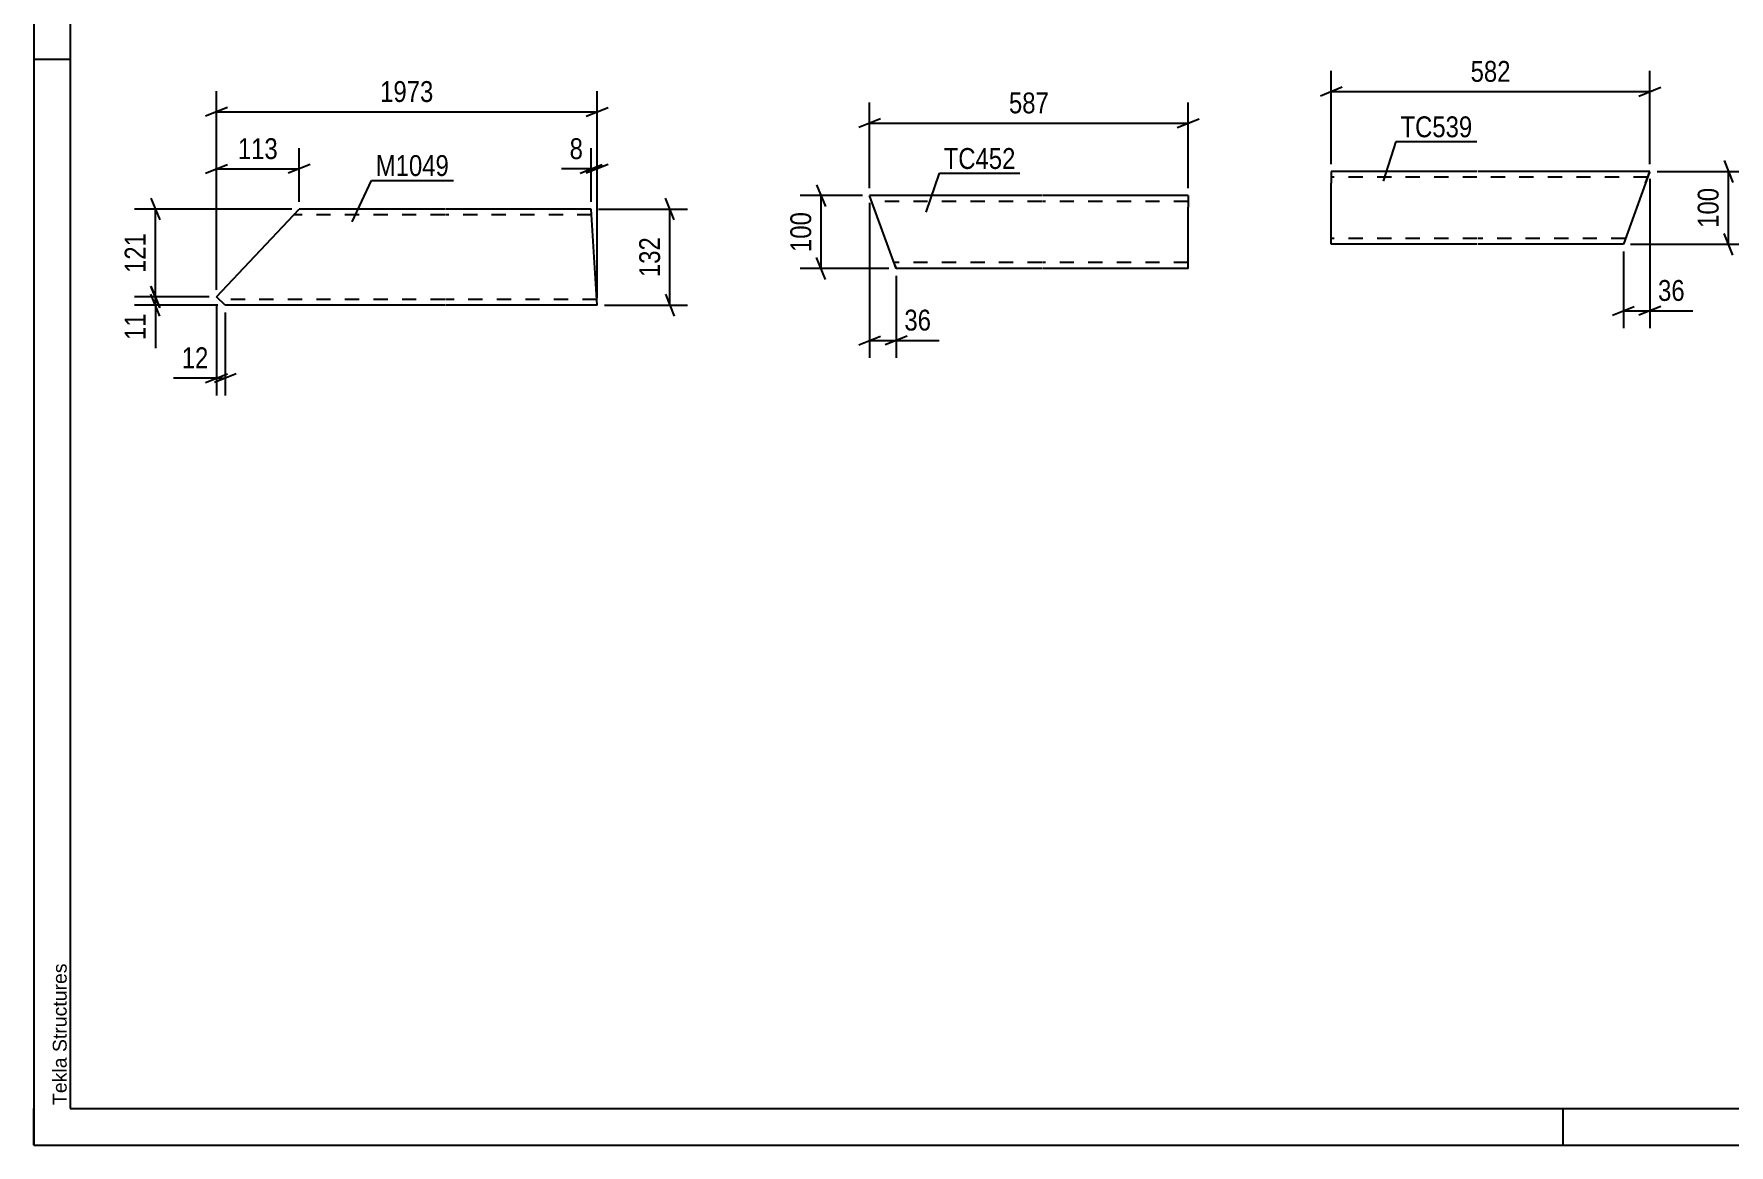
# Model space of a CAD drawing. Header units: millimetres. Extents: x 0 to 420, y 0 to 297.
# Drawn here: x 0 to 232.8, y 0 to 152.5 of the extents above; entities that cross this region are included whole.
import ezdxf

# ---------------------------------------------------------------- set-up
doc = ezdxf.new("R2010")
doc.units = ezdxf.units.MM
doc.linetypes.add('DXK_LINE_DOT2', pattern=[3.9198, 1.9599, -1.9599])
doc.styles.add('Arial', font='ARIAL.TTF', dxfattribs={"height": 0.2})
doc.styles.add('Arial Narrow', font='ARIALN.TTF', dxfattribs={"height": 0.2})

# ---------------------------------------------------------------- blocks, each defined once
blk = doc.blocks.new('Unknown-570388491-1163')
at = {"color": 5, "linetype": 'Continuous'}
for p, q in [((0, 297), (0, 0)), ((5, 292), (5, 5)), ((5, 149), (0, 149)), ((0, 0), (0, 5)), ((5, 5), (415, 5)), ((210, 0), (210, 5)), ((0, 0), (420, 0))]:
    blk.add_line(p, q, dxfattribs=at)
at = {"color": 174, "linetype": 'Continuous', "style": 'Arial'}
blk.add_text('Tekla Structures', height=1.9102, rotation=90, dxfattribs=at).set_placement((4.5, 5.5))
blk = doc.blocks.new('Part-570388491-12484 - 12480')
at = {"color": 2, "linetype": 'Continuous'}
for p, q in [((138.41, 130.31), (114.77, 130.31)), ((118.41, 120.31), (114.77, 130.31)), ((158.51, 130.31), (138.51, 130.31)), ((158.51, 130.31), (158.51, 128.71)), ((158.51, 121.91), (158.51, 128.71)), ((158.51, 120.31), (158.51, 121.91)), ((138.41, 120.31), (118.41, 120.31)), ((158.51, 120.31), (138.51, 120.31))]:
    blk.add_line(p, q, dxfattribs=at)
at = {"color": 7, "linetype": 'DXK_LINE_DOT2'}
for p, q in [((138.41, 129.51), (115.06, 129.51)), ((158.51, 129.51), (138.51, 129.51)), ((158.51, 130.19), (158.51, 128.71)), ((138.41, 121.11), (118.12, 121.11)), ((158.51, 121.11), (138.51, 121.11)), ((118.24, 120.78), (118.41, 120.31)), ((158.51, 120.31), (158.51, 120.78))]:
    blk.add_line(p, q, dxfattribs=at)
blk = doc.blocks.new('Part-570388491-12501 - 12500')
at = {"color": 2, "linetype": 'Continuous'}
for p, q in [((178.17, 133.63), (178.17, 132.03)), ((198.17, 133.63), (178.17, 133.63)), ((221.91, 133.63), (198.27, 133.63)), ((221.33, 132.03), (221.91, 133.63)), ((178.17, 123.63), (178.17, 132.03)), ((221.33, 132.03), (218.27, 123.63)), ((198.17, 123.63), (178.17, 123.63)), ((218.27, 123.63), (198.27, 123.63))]:
    blk.add_line(p, q, dxfattribs=at)
at = {"color": 7, "linetype": 'DXK_LINE_DOT2'}
for p, q in [((198.17, 132.83), (178.17, 132.83)), ((221.62, 132.83), (198.27, 132.83)), ((221.87, 133.51), (221.33, 132.03)), ((198.17, 124.43), (178.17, 124.43)), ((218.57, 124.43), (198.27, 124.43))]:
    blk.add_line(p, q, dxfattribs=at)
blk = doc.blocks.new('Part-570388491-10274 - 10273')
at = {"color": 2, "linetype": 'Continuous'}
for p, q in [((25.08, 116.4), (36.43, 128.47)), ((56.43, 128.47), (36.43, 128.47)), ((76.53, 128.47), (56.53, 128.47)), ((77.34, 115.27), (76.53, 128.47)), ((26.28, 115.27), (25.08, 116.4)), ((56.43, 115.27), (26.28, 115.27)), ((77.34, 115.27), (56.53, 115.27))]:
    blk.add_line(p, q, dxfattribs=at)
at = {"color": 7, "linetype": 'DXK_LINE_DOT2'}
for p, q in [((56.43, 127.67), (35.67, 127.67)), ((76.58, 127.67), (56.53, 127.67)), ((56.43, 116.07), (25.43, 116.07)), ((77.29, 116.07), (56.53, 116.07)), ((77.29, 116.07), (77.28, 116.13))]:
    blk.add_line(p, q, dxfattribs=at)
blk = doc.blocks.new('StraightDimension-570388491-12547 - 12480')
at = {"color": 7, "linetype": 'Continuous'}
for p, q in [((107.49, 131.81), (108.69, 128.81)), ((113.77, 130.31), (105.24, 130.31)), ((108.09, 120.31), (108.09, 130.31)), ((108.69, 118.81), (107.49, 121.81)), ((117.41, 120.31), (105.24, 120.31))]:
    blk.add_line(p, q, dxfattribs=at)
at = {"color": 0}
blk.add_wipeout([(107.34, 128.66), (103.14, 128.66), (103.14, 121.97), (107.34, 121.97)], dxfattribs=at)
at = {"color": 3, "style": 'Arial Narrow'}
blk.add_text('100', height=2.863, rotation=90.0002, dxfattribs=at).set_placement((106.74, 122.57))
blk = doc.blocks.new('StraightDimension-570388491-12516 - 12480')
at = {"color": 7, "linetype": 'Continuous'}
for p, q in [((114.77, 131.31), (114.77, 143.1)), ((158.51, 131.31), (158.51, 143.1)), ((116.27, 140.85), (113.27, 139.65)), ((114.77, 140.25), (158.51, 140.25)), ((157.01, 139.65), (160.01, 140.85))]:
    blk.add_line(p, q, dxfattribs=at)
at = {"color": 0}
blk.add_wipeout([(139.98, 141), (139.98, 145.2), (133.3, 145.2), (133.3, 141)], dxfattribs=at)
at = {"color": 3, "style": 'Arial Narrow'}
blk.add_text('587', height=2.863, dxfattribs=at).set_placement((133.9, 141.6))
blk = doc.blocks.new('StraightDimension-570388491-12527 - 12480')
at = {"color": 7, "linetype": 'Continuous'}
for p, q in [((114.77, 129.31), (114.77, 108.04)), ((118.41, 119.31), (118.41, 108.04)), ((113.27, 109.84), (116.27, 111.04)), ((114.77, 110.44), (118.41, 110.44)), ((119.91, 111.04), (116.91, 109.84))]:
    blk.add_line(p, q, dxfattribs=at)
at = {"color": 0}
blk.add_wipeout([(123.79, 111.19), (123.79, 115.39), (118.94, 115.39), (118.94, 111.19)], dxfattribs=at)
at = {"color": 7, "linetype": 'Continuous'}
blk.add_line((118.41, 110.44), (124.32, 110.44), dxfattribs=at)
blk.add_line((118.41, 110.44), (124.32, 110.44), dxfattribs=at)
at = {"color": 3, "style": 'Arial Narrow'}
blk.add_text('36', height=2.863, dxfattribs=at).set_placement((119.54, 111.79))
blk = doc.blocks.new('StraightDimension-570388491-12635 - 12500')
at = {"color": 7, "linetype": 'Continuous'}
for p, q in [((232.1, 135.13), (233.3, 132.13)), ((222.91, 133.63), (235.1, 133.63)), ((232.7, 123.63), (232.7, 133.63)), ((219.27, 123.63), (235.1, 123.63)), ((233.3, 122.13), (232.1, 125.13))]:
    blk.add_line(p, q, dxfattribs=at)
at = {"color": 0}
blk.add_wipeout([(231.95, 131.97), (227.75, 131.97), (227.75, 125.29), (231.95, 125.29)], dxfattribs=at)
at = {"color": 3, "style": 'Arial Narrow'}
blk.add_text('100', height=2.863, rotation=90.0002, dxfattribs=at).set_placement((231.35, 125.89))
blk = doc.blocks.new('StraightDimension-570388491-12582 - 12500')
at = {"color": 7, "linetype": 'Continuous'}
for p, q in [((178.17, 134.63), (178.17, 147.43)), ((221.91, 134.63), (221.91, 147.43)), ((179.67, 145.18), (176.67, 143.98)), ((178.17, 144.58), (221.91, 144.58)), ((220.41, 143.98), (223.41, 145.18))]:
    blk.add_line(p, q, dxfattribs=at)
at = {"color": 0}
blk.add_wipeout([(203.39, 145.33), (203.39, 149.53), (196.7, 149.53), (196.7, 145.33)], dxfattribs=at)
at = {"color": 3, "style": 'Arial Narrow'}
blk.add_text('582', height=2.863, dxfattribs=at).set_placement((197.3, 145.93))
blk = doc.blocks.new('StraightDimension-570388491-12593 - 12500')
at = {"color": 7, "linetype": 'Continuous'}
for p, q in [((221.91, 132.63), (221.91, 112.11)), ((218.27, 122.63), (218.27, 112.11)), ((216.77, 113.91), (219.77, 115.11)), ((218.27, 114.51), (221.91, 114.51)), ((223.41, 115.11), (220.41, 113.91))]:
    blk.add_line(p, q, dxfattribs=at)
at = {"color": 0}
blk.add_wipeout([(227.3, 115.26), (227.3, 119.46), (222.44, 119.46), (222.44, 115.26)], dxfattribs=at)
at = {"color": 7, "linetype": 'Continuous'}
blk.add_line((221.91, 114.51), (227.82, 114.51), dxfattribs=at)
blk.add_line((221.91, 114.51), (227.82, 114.51), dxfattribs=at)
at = {"color": 3, "style": 'Arial Narrow'}
blk.add_text('36', height=2.863, dxfattribs=at).set_placement((223.04, 115.86))
blk = doc.blocks.new('StraightDimension-570388491-12399 - 10273')
at = {"color": 7, "linetype": 'Continuous'}
for p, q in [((35.43, 128.47), (13.83, 128.47)), ((16.08, 129.97), (17.28, 126.97)), ((16.68, 116.4), (16.68, 128.47)), ((24.08, 116.4), (13.83, 116.4)), ((17.28, 114.9), (16.08, 117.9))]:
    blk.add_line(p, q, dxfattribs=at)
at = {"color": 0}
blk.add_wipeout([(15.93, 125.77), (11.73, 125.77), (11.73, 119.09), (15.93, 119.09)], dxfattribs=at)
at = {"color": 3, "style": 'Arial Narrow'}
blk.add_text('121', height=2.863, rotation=90.0002, dxfattribs=at).set_placement((15.33, 119.69))
blk = doc.blocks.new('StraightDimension-570388491-10514 - 10273')
at = {"color": 7, "linetype": 'Continuous'}
for p, q in [((25.08, 115.4), (25.08, 102.87)), ((26.28, 114.27), (26.28, 102.87)), ((23.58, 104.67), (26.58, 105.87)), ((27.78, 105.87), (24.78, 104.67)), ((25.08, 105.27), (26.28, 105.27))]:
    blk.add_line(p, q, dxfattribs=at)
at = {"color": 0}
blk.add_wipeout([(24.55, 106.02), (24.55, 110.22), (19.7, 110.22), (19.7, 106.02)], dxfattribs=at)
at = {"color": 7, "linetype": 'Continuous'}
blk.add_line((25.08, 105.27), (19.17, 105.27), dxfattribs=at)
blk.add_line((25.08, 105.27), (19.17, 105.27), dxfattribs=at)
at = {"color": 3, "style": 'Arial Narrow'}
blk.add_text('12', height=2.863, dxfattribs=at).set_placement((20.3, 106.62))
blk = doc.blocks.new('StraightDimension-570388491-10506 - 10273')
at = {"color": 7, "linetype": 'Continuous'}
for p, q in [((76.53, 129.47), (76.53, 136.82)), ((77.34, 116.27), (77.34, 136.82)), ((75.03, 133.37), (78.03, 134.57)), ((78.84, 134.57), (75.84, 133.37)), ((76.53, 133.97), (77.34, 133.97))]:
    blk.add_line(p, q, dxfattribs=at)
at = {"color": 0}
blk.add_wipeout([(76, 134.72), (76, 138.92), (72.97, 138.92), (72.97, 134.72)], dxfattribs=at)
at = {"color": 7, "linetype": 'Continuous'}
blk.add_line((76.53, 133.97), (72.45, 133.97), dxfattribs=at)
blk.add_line((76.53, 133.97), (72.45, 133.97), dxfattribs=at)
at = {"color": 3, "style": 'Arial Narrow'}
blk.add_text('8', height=2.86, dxfattribs=at).set_placement((73.57, 135.32))
blk = doc.blocks.new('StraightDimension-570388491-10526 - 10273')
at = {"color": 7, "linetype": 'Continuous'}
for p, q in [((77.53, 128.47), (89.74, 128.47)), ((87.94, 126.97), (86.74, 129.97)), ((87.34, 115.27), (87.34, 128.47)), ((86.74, 116.77), (87.94, 113.77)), ((78.34, 115.27), (89.74, 115.27))]:
    blk.add_line(p, q, dxfattribs=at)
at = {"color": 0}
blk.add_wipeout([(86.59, 125.21), (82.39, 125.21), (82.39, 118.52), (86.59, 118.52)], dxfattribs=at)
at = {"color": 3, "style": 'Arial Narrow'}
blk.add_text('132', height=2.863, rotation=90.0002, dxfattribs=at).set_placement((85.99, 119.12))
blk = doc.blocks.new('StraightDimension-570388491-10510 - 10273')
at = {"color": 7, "linetype": 'Continuous'}
for p, q in [((25.08, 117.4), (25.08, 136.82)), ((36.43, 129.47), (36.43, 136.82)), ((23.58, 133.37), (26.58, 134.57)), ((25.08, 133.97), (36.43, 133.97)), ((37.93, 134.57), (34.93, 133.37))]:
    blk.add_line(p, q, dxfattribs=at)
at = {"color": 0}
blk.add_wipeout([(34.09, 134.72), (34.09, 138.92), (27.41, 138.92), (27.41, 134.72)], dxfattribs=at)
at = {"color": 3, "style": 'Arial Narrow'}
blk.add_text('113', height=2.863, dxfattribs=at).set_placement((28.01, 135.32))
blk = doc.blocks.new('StraightDimension-570388491-10532 - 10273')
at = {"color": 7, "linetype": 'Continuous'}
for p, q in [((25.08, 117.4), (25.08, 144.66)), ((77.34, 116.27), (77.34, 144.66)), ((26.58, 142.41), (23.58, 141.21)), ((75.84, 141.21), (78.84, 142.41)), ((25.08, 141.81), (77.34, 141.81))]:
    blk.add_line(p, q, dxfattribs=at)
at = {"color": 0}
blk.add_wipeout([(55.46, 142.56), (55.46, 146.76), (46.95, 146.76), (46.95, 142.56)], dxfattribs=at)
at = {"color": 3, "style": 'Arial Narrow'}
blk.add_text('1973', height=2.863, dxfattribs=at).set_placement((47.55, 143.16))
blk = doc.blocks.new('StraightDimension-570388491-12400 - 10273')
at = {"color": 7, "linetype": 'Continuous'}
for p, q in [((24.08, 116.4), (13.83, 116.4)), ((16.08, 117.9), (17.28, 114.9)), ((17.28, 113.77), (16.08, 116.77)), ((16.68, 115.27), (16.68, 116.4)), ((25.28, 115.27), (13.83, 115.27))]:
    blk.add_line(p, q, dxfattribs=at)
at = {"color": 0}
blk.add_wipeout([(15.93, 114.74), (11.73, 114.74), (11.73, 109.88), (15.93, 109.88)], dxfattribs=at)
at = {"color": 7, "linetype": 'Continuous'}
blk.add_line((16.68, 115.27), (16.68, 109.36), dxfattribs=at)
blk.add_line((16.68, 115.27), (16.68, 109.36), dxfattribs=at)
at = {"color": 3, "style": 'Arial Narrow'}
blk.add_text('11', height=2.863, rotation=90.0002, dxfattribs=at).set_placement((15.33, 110.48))
blk = doc.blocks.new('Mark-570388491-12571 - 12480')
at = {"color": 0}
blk.add_wipeout([(134.8, 133.97), (134.8, 136.97), (124.94, 136.97), (124.94, 133.97)], dxfattribs=at)
blk.add_wipeout([(134.8, 133.97), (134.8, 136.97), (124.94, 136.97), (124.94, 133.97)], dxfattribs=at)
at = {"color": 30, "linetype": 'Continuous'}
for p, q in [((122.52, 128.03), (124.34, 133.37)), ((124.34, 133.37), (135.4, 133.37))]:
    blk.add_line(p, q, dxfattribs=at)
at = {"color": 3, "style": 'Arial Narrow'}
blk.add_text('TC452', height=2.863, dxfattribs=at).set_placement((124.94, 133.97))
blk = doc.blocks.new('Mark-570388491-12659 - 12500')
at = {"color": 0}
blk.add_wipeout([(197.53, 138.32), (197.53, 141.32), (187.67, 141.32), (187.67, 138.32)], dxfattribs=at)
blk.add_wipeout([(197.53, 138.32), (197.53, 141.32), (187.67, 141.32), (187.67, 138.32)], dxfattribs=at)
at = {"color": 30, "linetype": 'Continuous'}
for p, q in [((185.33, 132.29), (187.07, 137.72)), ((187.07, 137.72), (198.13, 137.72))]:
    blk.add_line(p, q, dxfattribs=at)
at = {"color": 3, "style": 'Arial Narrow'}
blk.add_text('TC539', height=2.863, dxfattribs=at).set_placement((187.67, 138.32))
blk = doc.blocks.new('Mark-570388491-10788 - 10273')
at = {"color": 0}
blk.add_wipeout([(57, 133), (57, 136), (46.95, 136), (46.95, 133)], dxfattribs=at)
blk.add_wipeout([(57, 133), (57, 136), (46.95, 136), (46.95, 133)], dxfattribs=at)
at = {"color": 30, "linetype": 'Continuous'}
for p, q in [((43.7, 126.72), (46.35, 132.4)), ((46.35, 132.4), (57.6, 132.4))]:
    blk.add_line(p, q, dxfattribs=at)
at = {"color": 3, "style": 'Arial Narrow'}
blk.add_text('M1049', height=2.863, dxfattribs=at).set_placement((46.95, 133))

msp = doc.modelspace()

# ---------------------------------------------------------------- block references
for name in ['Unknown-570388491-1163', 'Part-570388491-12501 - 12500', 'Part-570388491-10274 - 10273', 'Part-570388491-12484 - 12480']:
    msp.add_blockref(name, (0, 0))

# ---------------------------------------------------------------- next in the draw order: block references
for name in ['StraightDimension-570388491-10506 - 10273', 'StraightDimension-570388491-12635 - 12500', 'StraightDimension-570388491-12547 - 12480', 'StraightDimension-570388491-12399 - 10273']:
    msp.add_blockref(name, (0, 0))

# ---------------------------------------------------------------- next in the draw order: block references
for name in ['StraightDimension-570388491-12582 - 12500', 'StraightDimension-570388491-12516 - 12480', 'StraightDimension-570388491-10510 - 10273', 'StraightDimension-570388491-12593 - 12500', 'StraightDimension-570388491-10526 - 10273', 'StraightDimension-570388491-12527 - 12480', 'StraightDimension-570388491-10514 - 10273']:
    msp.add_blockref(name, (0, 0))

# ---------------------------------------------------------------- next in the draw order: block references
for name in ['StraightDimension-570388491-10532 - 10273', 'Mark-570388491-12659 - 12500', 'Mark-570388491-12571 - 12480']:
    msp.add_blockref(name, (0, 0))

# ---------------------------------------------------------------- next in the draw order: block references
for name in ['Mark-570388491-10788 - 10273', 'StraightDimension-570388491-12400 - 10273']:
    msp.add_blockref(name, (0, 0))

doc.saveas('drawing.dxf')
